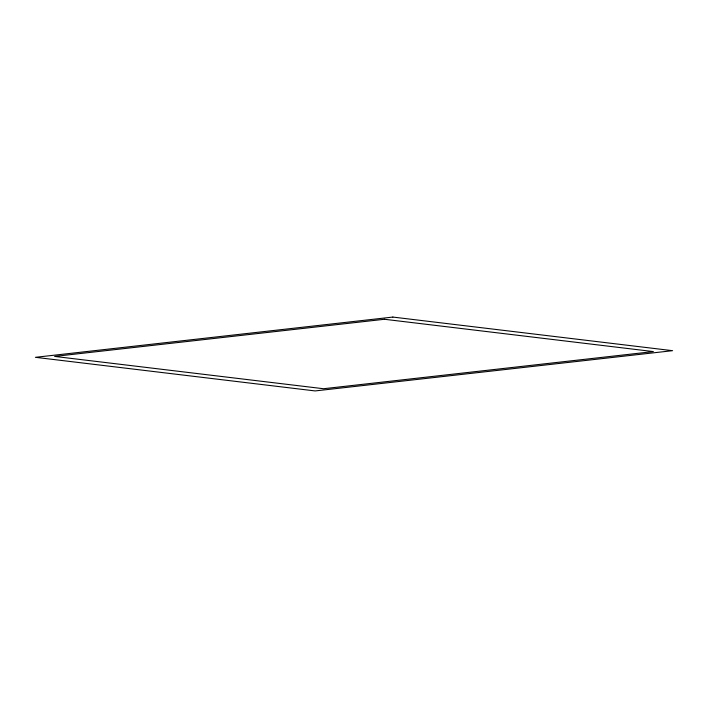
<?xml version="1.0" encoding="UTF-8"?>
<svg xmlns="http://www.w3.org/2000/svg" width="708" height="708" viewBox="0 0 708 708"><rect width="100%" height="100%" fill="white"/><g stroke="black" fill="none" stroke-linecap="round" stroke-linejoin="round"><path stroke-width="1.06" d="M392.86 317.069L35.4 357.319L315.14 390.931L672.6 350.681L392.86 317.069M384.453 319.273L54.631 356.416L323.547 388.727L653.369 351.584L384.453 319.273"/></g></svg>
